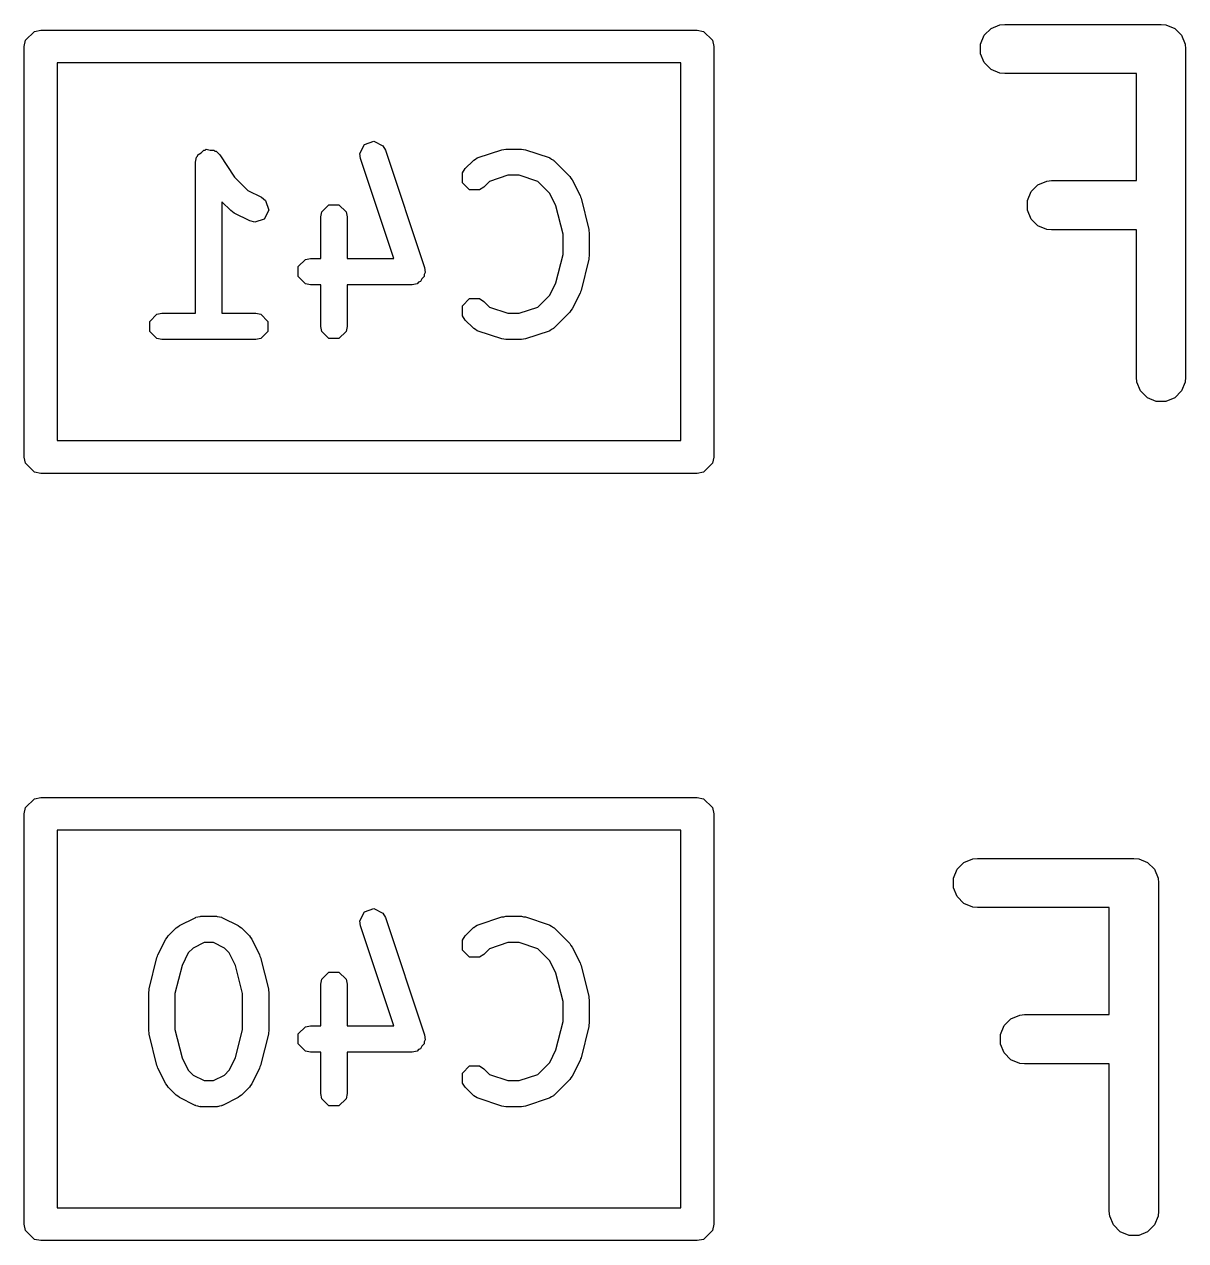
# Model space of a CAD drawing. Header units: inches. Extents: x -0.1 to 2.99, y 0.2 to 2.25.
# Drawn here: x 2.5897 to 2.7289, y 0.9374 to 1.0833 of the extents above; entities that cross this region are included whole.
import ezdxf

# ---------------------------------------------------------------- set-up
doc = ezdxf.new("R2010")
doc.units = ezdxf.units.IN
doc.header["$MEASUREMENT"] = 0
doc.layers.add('BLACK', color=250, linetype='CONTINUOUS')

msp = doc.modelspace()

# ---------------------------------------------------------------- linework, layer by layer
at = {"layer": 'BLACK', "linetype": 'CONTINUOUS'}
for p, q in [((2.58981, 1.08136), (2.59088, 1.08242)), ((2.59088, 1.08242), (2.59163, 1.08257)), ((2.59163, 1.08257), (2.67037, 1.08257)), ((2.67037, 1.08257), (2.67112, 1.08242)), ((2.67112, 1.08242), (2.67219, 1.08136)), ((2.70479, 1.08196), (2.7056, 1.08278)), ((2.7056, 1.08278), (2.70667, 1.08322)), ((2.70667, 1.08322), (2.70724, 1.08327)), ((2.70724, 1.08327), (2.72599, 1.08327)), ((2.72599, 1.08327), (2.72657, 1.08322)), ((2.72657, 1.08322), (2.72763, 1.08278)), ((2.72763, 1.08278), (2.72844, 1.08196)), ((2.58966, 1.08061), (2.58981, 1.08136)), ((2.67219, 1.08136), (2.67234, 1.08061)), ((2.70435, 1.0809), (2.70479, 1.08196)), ((2.70435, 1.07975), (2.70435, 1.0809)), ((2.72844, 1.08196), (2.72889, 1.0809)), ((2.72889, 1.0809), (2.72894, 1.08032)), ((2.58966, 1.03139), (2.58966, 1.08061)), ((2.67234, 1.08061), (2.67234, 1.03139)), ((2.70479, 1.07868), (2.70435, 1.07975)), ((2.72894, 1.08032), (2.72894, 1.04095)), ((2.5936, 1.07864), (2.5936, 1.03336)), ((2.6684, 1.07864), (2.5936, 1.07864)), ((2.6684, 1.03336), (2.6684, 1.07864)), ((2.7056, 1.07787), (2.70479, 1.07868)), ((2.70667, 1.07743), (2.7056, 1.07787)), ((2.70724, 1.07737), (2.70667, 1.07743)), ((2.72304, 1.07737), (2.70724, 1.07737)), ((2.72304, 1.06453), (2.72304, 1.07737)), ((2.63044, 1.06887), (2.63158, 1.06925)), ((2.63158, 1.06925), (2.63266, 1.06871)), ((2.61048, 1.06762), (2.61086, 1.06787)), ((2.61086, 1.06787), (2.61118, 1.0682)), ((2.61118, 1.0682), (2.61134, 1.0682)), ((2.61134, 1.0682), (2.61148, 1.06829)), ((2.61148, 1.06829), (2.61193, 1.0682)), ((2.61193, 1.0682), (2.61239, 1.0682)), ((2.61239, 1.0682), (2.6125, 1.06808)), ((2.6125, 1.06808), (2.61266, 1.06805)), ((2.61266, 1.06805), (2.61309, 1.06762)), ((2.6299, 1.06779), (2.63044, 1.06887)), ((2.62997, 1.06718), (2.6299, 1.06779)), ((2.63266, 1.06871), (2.63296, 1.06818)), ((2.63296, 1.06818), (2.63765, 1.05412)), ((2.64409, 1.0673), (2.64691, 1.06824)), ((2.64691, 1.06824), (2.64716, 1.06827)), ((2.64716, 1.06827), (2.6474, 1.06832)), ((2.6474, 1.06832), (2.64928, 1.06832)), ((2.64928, 1.06832), (2.64953, 1.06827)), ((2.64953, 1.06827), (2.64978, 1.06824)), ((2.64978, 1.06824), (2.65259, 1.0673)), ((2.61021, 1.06674), (2.61033, 1.06734)), ((2.61021, 1.04863), (2.61021, 1.06674)), ((2.61033, 1.06734), (2.61044, 1.06746)), ((2.61044, 1.06746), (2.61048, 1.06762)), ((2.61309, 1.06762), (2.61488, 1.06493)), ((2.63397, 1.05519), (2.62997, 1.06718)), ((2.64254, 1.06598), (2.64348, 1.06692)), ((2.64348, 1.06692), (2.64354, 1.06696)), ((2.64354, 1.06696), (2.64356, 1.06699)), ((2.64356, 1.06699), (2.64378, 1.06712)), ((2.64378, 1.06712), (2.64399, 1.06726)), ((2.64399, 1.06726), (2.64403, 1.06726)), ((2.64403, 1.06726), (2.64409, 1.0673)), ((2.65259, 1.0673), (2.65266, 1.06726)), ((2.65266, 1.06726), (2.65269, 1.06726)), ((2.65269, 1.06726), (2.6529, 1.06712)), ((2.6529, 1.06712), (2.65312, 1.06699)), ((2.65312, 1.06699), (2.65314, 1.06696)), ((2.65314, 1.06696), (2.6532, 1.06692)), ((2.6532, 1.06692), (2.65508, 1.06504)), ((2.61488, 1.06493), (2.61647, 1.06335)), ((2.6422, 1.06547), (2.64254, 1.06598)), ((2.6422, 1.06426), (2.6422, 1.06547)), ((2.64766, 1.06517), (2.64544, 1.06443)), ((2.64902, 1.06517), (2.64766, 1.06517)), ((2.65124, 1.06443), (2.64902, 1.06517)), ((2.65508, 1.06504), (2.65522, 1.06483)), ((2.65522, 1.06483), (2.65537, 1.06463)), ((2.61647, 1.06335), (2.61811, 1.06253)), ((2.64305, 1.06341), (2.6422, 1.06426)), ((2.64426, 1.06341), (2.64305, 1.06341)), ((2.64477, 1.06375), (2.64426, 1.06341)), ((2.64544, 1.06443), (2.64477, 1.06375)), ((2.65267, 1.063), (2.65124, 1.06443)), ((2.65537, 1.06463), (2.65631, 1.06276)), ((2.71041, 1.06321), (2.71123, 1.06403)), ((2.71123, 1.06403), (2.71229, 1.06447)), ((2.71229, 1.06447), (2.71287, 1.06453)), ((2.71287, 1.06453), (2.72304, 1.06453)), ((2.61442, 1.06094), (2.61336, 1.062)), ((2.61336, 1.062), (2.61336, 1.04863)), ((2.61811, 1.06253), (2.6186, 1.06215)), ((2.6186, 1.06215), (2.61898, 1.06101)), ((2.65342, 1.06151), (2.65267, 1.063)), ((2.65631, 1.06276), (2.65636, 1.06259)), ((2.65636, 1.06259), (2.65643, 1.06244)), ((2.65643, 1.06244), (2.65737, 1.05869)), ((2.70997, 1.06215), (2.71041, 1.06321)), ((2.70997, 1.061), (2.70997, 1.06215)), ((2.61463, 1.0608), (2.61442, 1.06094)), ((2.61483, 1.06065), (2.61463, 1.0608)), ((2.6167, 1.05971), (2.61483, 1.06065)), ((2.61898, 1.06101), (2.61844, 1.05993)), ((2.62521, 1.06018), (2.62533, 1.06078)), ((2.62533, 1.06078), (2.62618, 1.06164)), ((2.62618, 1.06164), (2.62738, 1.06164)), ((2.62738, 1.06164), (2.62824, 1.06078)), ((2.62824, 1.06078), (2.62836, 1.06018)), ((2.65427, 1.05811), (2.65342, 1.06151)), ((2.71041, 1.05993), (2.70997, 1.061)), ((2.6173, 1.05955), (2.6167, 1.05971)), ((2.61844, 1.05993), (2.6173, 1.05955)), ((2.62521, 1.05519), (2.62521, 1.06018)), ((2.62836, 1.06018), (2.62836, 1.05519)), ((2.71123, 1.05912), (2.71041, 1.05993)), ((2.71229, 1.05868), (2.71123, 1.05912)), ((2.65427, 1.05569), (2.65427, 1.05811)), ((2.65737, 1.05869), (2.65738, 1.05849)), ((2.65738, 1.05849), (2.65742, 1.05831)), ((2.65742, 1.05831), (2.65742, 1.05549)), ((2.71287, 1.05862), (2.71229, 1.05868)), ((2.72304, 1.05862), (2.71287, 1.05862)), ((2.72304, 1.04095), (2.72304, 1.05862)), ((2.62251, 1.05422), (2.62337, 1.05507)), ((2.62337, 1.05507), (2.62397, 1.05519)), ((2.62397, 1.05519), (2.62521, 1.05519)), ((2.62836, 1.05519), (2.63397, 1.05519)), ((2.65342, 1.05229), (2.65427, 1.05569)), ((2.65737, 1.05511), (2.65643, 1.05136)), ((2.65738, 1.0553), (2.65737, 1.05511)), ((2.65742, 1.05549), (2.65738, 1.0553)), ((2.62251, 1.05302), (2.62251, 1.05422)), ((2.63773, 1.05351), (2.63761, 1.05328)), ((2.63761, 1.05328), (2.63761, 1.05302)), ((2.63765, 1.05412), (2.63773, 1.05351)), ((2.62337, 1.05216), (2.62251, 1.05302)), ((2.62397, 1.05204), (2.62337, 1.05216)), ((2.62521, 1.05204), (2.62397, 1.05204)), ((2.62521, 1.04706), (2.62521, 1.05204)), ((2.63616, 1.05204), (2.62836, 1.05204)), ((2.62836, 1.05204), (2.62836, 1.04706)), ((2.63676, 1.05216), (2.63616, 1.05204)), ((2.63694, 1.05235), (2.63676, 1.05216)), ((2.63719, 1.05243), (2.63694, 1.05235)), ((2.63735, 1.05276), (2.63719, 1.05243)), ((2.63761, 1.05302), (2.63735, 1.05276)), ((2.65267, 1.0508), (2.65342, 1.05229)), ((2.6422, 1.04953), (2.64305, 1.05039)), ((2.64305, 1.05039), (2.64426, 1.05039)), ((2.64426, 1.05039), (2.64477, 1.05005)), ((2.65124, 1.04937), (2.65267, 1.0508)), ((2.65631, 1.05104), (2.65537, 1.04916)), ((2.65636, 1.05121), (2.65631, 1.05104)), ((2.65643, 1.05136), (2.65636, 1.05121)), ((2.6422, 1.04833), (2.6422, 1.04953)), ((2.64477, 1.05005), (2.64544, 1.04937)), ((2.64544, 1.04937), (2.64766, 1.04863)), ((2.64902, 1.04863), (2.65124, 1.04937)), ((2.65508, 1.04876), (2.6532, 1.04688)), ((2.65522, 1.04897), (2.65508, 1.04876)), ((2.65537, 1.04916), (2.65522, 1.04897)), ((2.6047, 1.04766), (2.60556, 1.04851)), ((2.6047, 1.04645), (2.6047, 1.04766)), ((2.60556, 1.04851), (2.60616, 1.04863)), ((2.60616, 1.04863), (2.61021, 1.04863)), ((2.61336, 1.04863), (2.61741, 1.04863)), ((2.61741, 1.04863), (2.61801, 1.04851)), ((2.61801, 1.04851), (2.61886, 1.04766)), ((2.61886, 1.04766), (2.61886, 1.04645)), ((2.64254, 1.04782), (2.6422, 1.04833)), ((2.64348, 1.04688), (2.64254, 1.04782)), ((2.64766, 1.04863), (2.64902, 1.04863)), ((2.60556, 1.0456), (2.6047, 1.04645)), ((2.61886, 1.04645), (2.61801, 1.0456)), ((2.62533, 1.04645), (2.62521, 1.04706)), ((2.62618, 1.0456), (2.62533, 1.04645)), ((2.62824, 1.04645), (2.62738, 1.0456)), ((2.62836, 1.04706), (2.62824, 1.04645)), ((2.64354, 1.04684), (2.64348, 1.04688)), ((2.64356, 1.0468), (2.64354, 1.04684)), ((2.64378, 1.04668), (2.64356, 1.0468)), ((2.64399, 1.04654), (2.64378, 1.04668)), ((2.64403, 1.04654), (2.64399, 1.04654)), ((2.64409, 1.0465), (2.64403, 1.04654)), ((2.64691, 1.04556), (2.64409, 1.0465)), ((2.65259, 1.0465), (2.64978, 1.04556)), ((2.65266, 1.04654), (2.65259, 1.0465)), ((2.65269, 1.04654), (2.65266, 1.04654)), ((2.6529, 1.04668), (2.65269, 1.04654)), ((2.65312, 1.0468), (2.6529, 1.04668)), ((2.65314, 1.04684), (2.65312, 1.0468)), ((2.6532, 1.04688), (2.65314, 1.04684)), ((2.60616, 1.04548), (2.60556, 1.0456)), ((2.61741, 1.04548), (2.60616, 1.04548)), ((2.61801, 1.0456), (2.61741, 1.04548)), ((2.62738, 1.0456), (2.62618, 1.0456)), ((2.64716, 1.04553), (2.64691, 1.04556)), ((2.6474, 1.04548), (2.64716, 1.04553)), ((2.64928, 1.04548), (2.6474, 1.04548)), ((2.64953, 1.04553), (2.64928, 1.04548)), ((2.64978, 1.04556), (2.64953, 1.04553)), ((2.72309, 1.04038), (2.72304, 1.04095)), ((2.72353, 1.03931), (2.72309, 1.04038)), ((2.72889, 1.04038), (2.72844, 1.03931)), ((2.72894, 1.04095), (2.72889, 1.04038)), ((2.72435, 1.0385), (2.72353, 1.03931)), ((2.72541, 1.03806), (2.72435, 1.0385)), ((2.72763, 1.0385), (2.72657, 1.03806)), ((2.72844, 1.03931), (2.72763, 1.0385)), ((2.72657, 1.03806), (2.72541, 1.03806)), ((2.5936, 1.03336), (2.6684, 1.03336)), ((2.58981, 1.03064), (2.58966, 1.03139)), ((2.67234, 1.03139), (2.67219, 1.03064)), ((2.59088, 1.02958), (2.58981, 1.03064)), ((2.67219, 1.03064), (2.67112, 1.02958)), ((2.59163, 1.02943), (2.59088, 1.02958)), ((2.67037, 1.02943), (2.59163, 1.02943)), ((2.67112, 1.02958), (2.67037, 1.02943)), ((2.58981, 0.98936), (2.59088, 0.99042)), ((2.59088, 0.99042), (2.59163, 0.99057)), ((2.59163, 0.99057), (2.67037, 0.99057)), ((2.67037, 0.99057), (2.67112, 0.99042)), ((2.67112, 0.99042), (2.67219, 0.98936)), ((2.58966, 0.98861), (2.58981, 0.98936)), ((2.67219, 0.98936), (2.67234, 0.98861)), ((2.58966, 0.93939), (2.58966, 0.98861)), ((2.67234, 0.98861), (2.67234, 0.93939)), ((2.5936, 0.98664), (2.5936, 0.94136)), ((2.6684, 0.98664), (2.5936, 0.98664)), ((2.6684, 0.94136), (2.6684, 0.98664)), ((2.70235, 0.98278), (2.70341, 0.98322)), ((2.70341, 0.98322), (2.70399, 0.98327)), ((2.70399, 0.98327), (2.72274, 0.98327)), ((2.72274, 0.98327), (2.72331, 0.98322)), ((2.72331, 0.98322), (2.72438, 0.98278)), ((2.70109, 0.9809), (2.70153, 0.98196)), ((2.70153, 0.98196), (2.70235, 0.98278)), ((2.72438, 0.98278), (2.72519, 0.98196)), ((2.72519, 0.98196), (2.72563, 0.9809)), ((2.70109, 0.97975), (2.70109, 0.9809)), ((2.72563, 0.9809), (2.72569, 0.98032)), ((2.72569, 0.98032), (2.72569, 0.94095)), ((2.70153, 0.97868), (2.70109, 0.97975)), ((2.70235, 0.97787), (2.70153, 0.97868)), ((2.63044, 0.97687), (2.63158, 0.97725)), ((2.63158, 0.97725), (2.63266, 0.97671)), ((2.70341, 0.97743), (2.70235, 0.97787)), ((2.70399, 0.97737), (2.70341, 0.97743)), ((2.71978, 0.97737), (2.70399, 0.97737)), ((2.71978, 0.96453), (2.71978, 0.97737)), ((2.60827, 0.97521), (2.61014, 0.97615)), ((2.61014, 0.97615), (2.61022, 0.97617)), ((2.61022, 0.97617), (2.61024, 0.9762)), ((2.61024, 0.9762), (2.61049, 0.97625)), ((2.61049, 0.97625), (2.61073, 0.97631)), ((2.61073, 0.97631), (2.61077, 0.9763)), ((2.61077, 0.9763), (2.61085, 0.97632)), ((2.61085, 0.97632), (2.61272, 0.97632)), ((2.61272, 0.97632), (2.6128, 0.9763)), ((2.6128, 0.9763), (2.61283, 0.97631)), ((2.61283, 0.97631), (2.61308, 0.97625)), ((2.61308, 0.97625), (2.61332, 0.9762)), ((2.61332, 0.9762), (2.61335, 0.97617)), ((2.61335, 0.97617), (2.61343, 0.97615)), ((2.61343, 0.97615), (2.6153, 0.97521)), ((2.6299, 0.97579), (2.63044, 0.97687)), ((2.62997, 0.97518), (2.6299, 0.97579)), ((2.63266, 0.97671), (2.63296, 0.97618)), ((2.63296, 0.97618), (2.63765, 0.96212)), ((2.64409, 0.9753), (2.64691, 0.97624)), ((2.64691, 0.97624), (2.64716, 0.97627)), ((2.64716, 0.97627), (2.6474, 0.97632)), ((2.6474, 0.97632), (2.64928, 0.97632)), ((2.64928, 0.97632), (2.64953, 0.97627)), ((2.64953, 0.97627), (2.64978, 0.97624)), ((2.64978, 0.97624), (2.65259, 0.9753)), ((2.60692, 0.97398), (2.60786, 0.97492)), ((2.60786, 0.97492), (2.60807, 0.97506)), ((2.60807, 0.97506), (2.60827, 0.97521)), ((2.6153, 0.97521), (2.6155, 0.97506)), ((2.6155, 0.97506), (2.61571, 0.97492)), ((2.61571, 0.97492), (2.61665, 0.97398)), ((2.63397, 0.96319), (2.62997, 0.97518)), ((2.64254, 0.97398), (2.64348, 0.97492)), ((2.64348, 0.97492), (2.64354, 0.97496)), ((2.64354, 0.97496), (2.64356, 0.97499)), ((2.64356, 0.97499), (2.64378, 0.97512)), ((2.64378, 0.97512), (2.64399, 0.97526)), ((2.64399, 0.97526), (2.64403, 0.97526)), ((2.64403, 0.97526), (2.64409, 0.9753)), ((2.65259, 0.9753), (2.65266, 0.97526)), ((2.65266, 0.97526), (2.65269, 0.97526)), ((2.65269, 0.97526), (2.6529, 0.97512)), ((2.6529, 0.97512), (2.65312, 0.97499)), ((2.65312, 0.97499), (2.65314, 0.97496)), ((2.65314, 0.97496), (2.6532, 0.97492)), ((2.6532, 0.97492), (2.65508, 0.97304)), ((2.60569, 0.9717), (2.60663, 0.97357)), ((2.60663, 0.97357), (2.60678, 0.97377)), ((2.60678, 0.97377), (2.60692, 0.97398)), ((2.61122, 0.97317), (2.6099, 0.97251)), ((2.61235, 0.97317), (2.61122, 0.97317)), ((2.61366, 0.97251), (2.61235, 0.97317)), ((2.61665, 0.97398), (2.61679, 0.97377)), ((2.61679, 0.97377), (2.61694, 0.97357)), ((2.61694, 0.97357), (2.61788, 0.9717)), ((2.6422, 0.97347), (2.64254, 0.97398)), ((2.6422, 0.97226), (2.6422, 0.97347)), ((2.64766, 0.97317), (2.64544, 0.97243)), ((2.64902, 0.97317), (2.64766, 0.97317)), ((2.65124, 0.97243), (2.64902, 0.97317)), ((2.65508, 0.97304), (2.65522, 0.97283)), ((2.65522, 0.97283), (2.65537, 0.97263)), ((2.60463, 0.96763), (2.60557, 0.97137)), ((2.60557, 0.97137), (2.60564, 0.97153)), ((2.60564, 0.97153), (2.60569, 0.9717)), ((2.60933, 0.97193), (2.60858, 0.97044)), ((2.6099, 0.97251), (2.60933, 0.97193)), ((2.61424, 0.97193), (2.61366, 0.97251)), ((2.61498, 0.97044), (2.61424, 0.97193)), ((2.61788, 0.9717), (2.61792, 0.97153)), ((2.61792, 0.97153), (2.618, 0.97137)), ((2.618, 0.97137), (2.61894, 0.96763)), ((2.64305, 0.97141), (2.6422, 0.97226)), ((2.64426, 0.97141), (2.64305, 0.97141)), ((2.64477, 0.97175), (2.64426, 0.97141)), ((2.64544, 0.97243), (2.64477, 0.97175)), ((2.65267, 0.971), (2.65124, 0.97243)), ((2.65537, 0.97263), (2.65631, 0.97076)), ((2.60858, 0.97044), (2.60773, 0.96705)), ((2.61583, 0.96705), (2.61498, 0.97044)), ((2.65342, 0.96951), (2.65267, 0.971)), ((2.65631, 0.97076), (2.65636, 0.97059)), ((2.65636, 0.97059), (2.65643, 0.97044)), ((2.65643, 0.97044), (2.65737, 0.96669)), ((2.62521, 0.96818), (2.62533, 0.96878)), ((2.62533, 0.96878), (2.62618, 0.96964)), ((2.62618, 0.96964), (2.62738, 0.96964)), ((2.62738, 0.96964), (2.62824, 0.96878)), ((2.62824, 0.96878), (2.62836, 0.96818)), ((2.65427, 0.96611), (2.65342, 0.96951)), ((2.60458, 0.96724), (2.60462, 0.96743)), ((2.60458, 0.96256), (2.60458, 0.96724)), ((2.60462, 0.96743), (2.60463, 0.96763)), ((2.60773, 0.96705), (2.60773, 0.96275)), ((2.61583, 0.96275), (2.61583, 0.96705)), ((2.61894, 0.96763), (2.61895, 0.96743)), ((2.61895, 0.96743), (2.61898, 0.96724)), ((2.61898, 0.96724), (2.61898, 0.96256)), ((2.62521, 0.96319), (2.62521, 0.96818)), ((2.62836, 0.96818), (2.62836, 0.96319)), ((2.65427, 0.96369), (2.65427, 0.96611)), ((2.65737, 0.96669), (2.65738, 0.96649)), ((2.65738, 0.96649), (2.65742, 0.96631)), ((2.65742, 0.96631), (2.65742, 0.96349)), ((2.70797, 0.96403), (2.70904, 0.96447)), ((2.70904, 0.96447), (2.70961, 0.96453)), ((2.70961, 0.96453), (2.71978, 0.96453)), ((2.60773, 0.96275), (2.60858, 0.95936)), ((2.61498, 0.95936), (2.61583, 0.96275)), ((2.62251, 0.96222), (2.62337, 0.96307)), ((2.62337, 0.96307), (2.62397, 0.96319)), ((2.62397, 0.96319), (2.62521, 0.96319)), ((2.62836, 0.96319), (2.63397, 0.96319)), ((2.65342, 0.96029), (2.65427, 0.96369)), ((2.65737, 0.96311), (2.65643, 0.95936)), ((2.65738, 0.9633), (2.65737, 0.96311)), ((2.65742, 0.96349), (2.65738, 0.9633)), ((2.70672, 0.96215), (2.70716, 0.96321)), ((2.70716, 0.96321), (2.70797, 0.96403)), ((2.60462, 0.96237), (2.60458, 0.96256)), ((2.60463, 0.96217), (2.60462, 0.96237)), ((2.60557, 0.95842), (2.60463, 0.96217)), ((2.61894, 0.96217), (2.618, 0.95842)), ((2.61895, 0.96237), (2.61894, 0.96217)), ((2.61898, 0.96256), (2.61895, 0.96237)), ((2.62251, 0.96102), (2.62251, 0.96222)), ((2.63773, 0.96151), (2.63761, 0.96128)), ((2.63761, 0.96128), (2.63761, 0.96102)), ((2.63765, 0.96212), (2.63773, 0.96151)), ((2.70672, 0.961), (2.70672, 0.96215)), ((2.62337, 0.96016), (2.62251, 0.96102)), ((2.62397, 0.96004), (2.62337, 0.96016)), ((2.62521, 0.96004), (2.62397, 0.96004)), ((2.62521, 0.95506), (2.62521, 0.96004)), ((2.63616, 0.96004), (2.62836, 0.96004)), ((2.62836, 0.96004), (2.62836, 0.95506)), ((2.63676, 0.96016), (2.63616, 0.96004)), ((2.63694, 0.96035), (2.63676, 0.96016)), ((2.63719, 0.96043), (2.63694, 0.96035)), ((2.63735, 0.96076), (2.63719, 0.96043)), ((2.63761, 0.96102), (2.63735, 0.96076)), ((2.65267, 0.9588), (2.65342, 0.96029)), ((2.70716, 0.95993), (2.70672, 0.961)), ((2.70797, 0.95912), (2.70716, 0.95993)), ((2.60564, 0.95827), (2.60557, 0.95842)), ((2.60569, 0.9581), (2.60564, 0.95827)), ((2.60858, 0.95936), (2.60933, 0.95786)), ((2.61424, 0.95786), (2.61498, 0.95936)), ((2.61792, 0.95827), (2.61788, 0.9581)), ((2.618, 0.95842), (2.61792, 0.95827)), ((2.6422, 0.95753), (2.64305, 0.95839)), ((2.64305, 0.95839), (2.64426, 0.95839)), ((2.64426, 0.95839), (2.64477, 0.95805)), ((2.65124, 0.95737), (2.65267, 0.9588)), ((2.65631, 0.95904), (2.65537, 0.95716)), ((2.65636, 0.95921), (2.65631, 0.95904)), ((2.65643, 0.95936), (2.65636, 0.95921)), ((2.70904, 0.95868), (2.70797, 0.95912)), ((2.70961, 0.95862), (2.70904, 0.95868)), ((2.71978, 0.95862), (2.70961, 0.95862)), ((2.71978, 0.94095), (2.71978, 0.95862)), ((2.60663, 0.95623), (2.60569, 0.9581)), ((2.60933, 0.95786), (2.6099, 0.95729)), ((2.6099, 0.95729), (2.61122, 0.95663)), ((2.61235, 0.95663), (2.61366, 0.95729)), ((2.61366, 0.95729), (2.61424, 0.95786)), ((2.61788, 0.9581), (2.61694, 0.95623)), ((2.6422, 0.95633), (2.6422, 0.95753)), ((2.64477, 0.95805), (2.64544, 0.95737)), ((2.64544, 0.95737), (2.64766, 0.95663)), ((2.64902, 0.95663), (2.65124, 0.95737)), ((2.65522, 0.95697), (2.65508, 0.95676)), ((2.65537, 0.95716), (2.65522, 0.95697)), ((2.60678, 0.95603), (2.60663, 0.95623)), ((2.60692, 0.95582), (2.60678, 0.95603)), ((2.60786, 0.95488), (2.60692, 0.95582)), ((2.61122, 0.95663), (2.61235, 0.95663)), ((2.61665, 0.95582), (2.61571, 0.95488)), ((2.61679, 0.95603), (2.61665, 0.95582)), ((2.61694, 0.95623), (2.61679, 0.95603)), ((2.64254, 0.95582), (2.6422, 0.95633)), ((2.64348, 0.95488), (2.64254, 0.95582)), ((2.64766, 0.95663), (2.64902, 0.95663)), ((2.65508, 0.95676), (2.6532, 0.95488)), ((2.60807, 0.95474), (2.60786, 0.95488)), ((2.60827, 0.95459), (2.60807, 0.95474)), ((2.61014, 0.95365), (2.60827, 0.95459)), ((2.6153, 0.95459), (2.61343, 0.95365)), ((2.6155, 0.95474), (2.6153, 0.95459)), ((2.61571, 0.95488), (2.6155, 0.95474)), ((2.62533, 0.95445), (2.62521, 0.95506)), ((2.62618, 0.9536), (2.62533, 0.95445)), ((2.62824, 0.95445), (2.62738, 0.9536)), ((2.62836, 0.95506), (2.62824, 0.95445)), ((2.64354, 0.95484), (2.64348, 0.95488)), ((2.64356, 0.9548), (2.64354, 0.95484)), ((2.64378, 0.95468), (2.64356, 0.9548)), ((2.64399, 0.95454), (2.64378, 0.95468)), ((2.64403, 0.95454), (2.64399, 0.95454)), ((2.64409, 0.9545), (2.64403, 0.95454)), ((2.64691, 0.95356), (2.64409, 0.9545)), ((2.65259, 0.9545), (2.64978, 0.95356)), ((2.65266, 0.95454), (2.65259, 0.9545)), ((2.65269, 0.95454), (2.65266, 0.95454)), ((2.6529, 0.95468), (2.65269, 0.95454)), ((2.65312, 0.9548), (2.6529, 0.95468)), ((2.65314, 0.95484), (2.65312, 0.9548)), ((2.6532, 0.95488), (2.65314, 0.95484)), ((2.61022, 0.95363), (2.61014, 0.95365)), ((2.61024, 0.9536), (2.61022, 0.95363)), ((2.61049, 0.95355), (2.61024, 0.9536)), ((2.61073, 0.95349), (2.61049, 0.95355)), ((2.61077, 0.9535), (2.61073, 0.95349)), ((2.61085, 0.95348), (2.61077, 0.9535)), ((2.61272, 0.95348), (2.61085, 0.95348)), ((2.6128, 0.9535), (2.61272, 0.95348)), ((2.61283, 0.95349), (2.6128, 0.9535)), ((2.61308, 0.95355), (2.61283, 0.95349)), ((2.61332, 0.9536), (2.61308, 0.95355)), ((2.61335, 0.95363), (2.61332, 0.9536)), ((2.61343, 0.95365), (2.61335, 0.95363)), ((2.62738, 0.9536), (2.62618, 0.9536)), ((2.64716, 0.95353), (2.64691, 0.95356)), ((2.6474, 0.95348), (2.64716, 0.95353)), ((2.64928, 0.95348), (2.6474, 0.95348)), ((2.64953, 0.95353), (2.64928, 0.95348)), ((2.64978, 0.95356), (2.64953, 0.95353)), ((2.5936, 0.94136), (2.6684, 0.94136)), ((2.71984, 0.94038), (2.71978, 0.94095)), ((2.72569, 0.94095), (2.72563, 0.94038)), ((2.58981, 0.93864), (2.58966, 0.93939)), ((2.67234, 0.93939), (2.67219, 0.93864)), ((2.72028, 0.93931), (2.71984, 0.94038)), ((2.7211, 0.9385), (2.72028, 0.93931)), ((2.72519, 0.93931), (2.72438, 0.9385)), ((2.72563, 0.94038), (2.72519, 0.93931)), ((2.59088, 0.93758), (2.58981, 0.93864)), ((2.67219, 0.93864), (2.67112, 0.93758)), ((2.72216, 0.93806), (2.7211, 0.9385)), ((2.72331, 0.93806), (2.72216, 0.93806)), ((2.72438, 0.9385), (2.72331, 0.93806)), ((2.59163, 0.93743), (2.59088, 0.93758)), ((2.67037, 0.93743), (2.59163, 0.93743)), ((2.67112, 0.93758), (2.67037, 0.93743))]:
    msp.add_line(p, q, dxfattribs=at)

doc.saveas('drawing.dxf')
